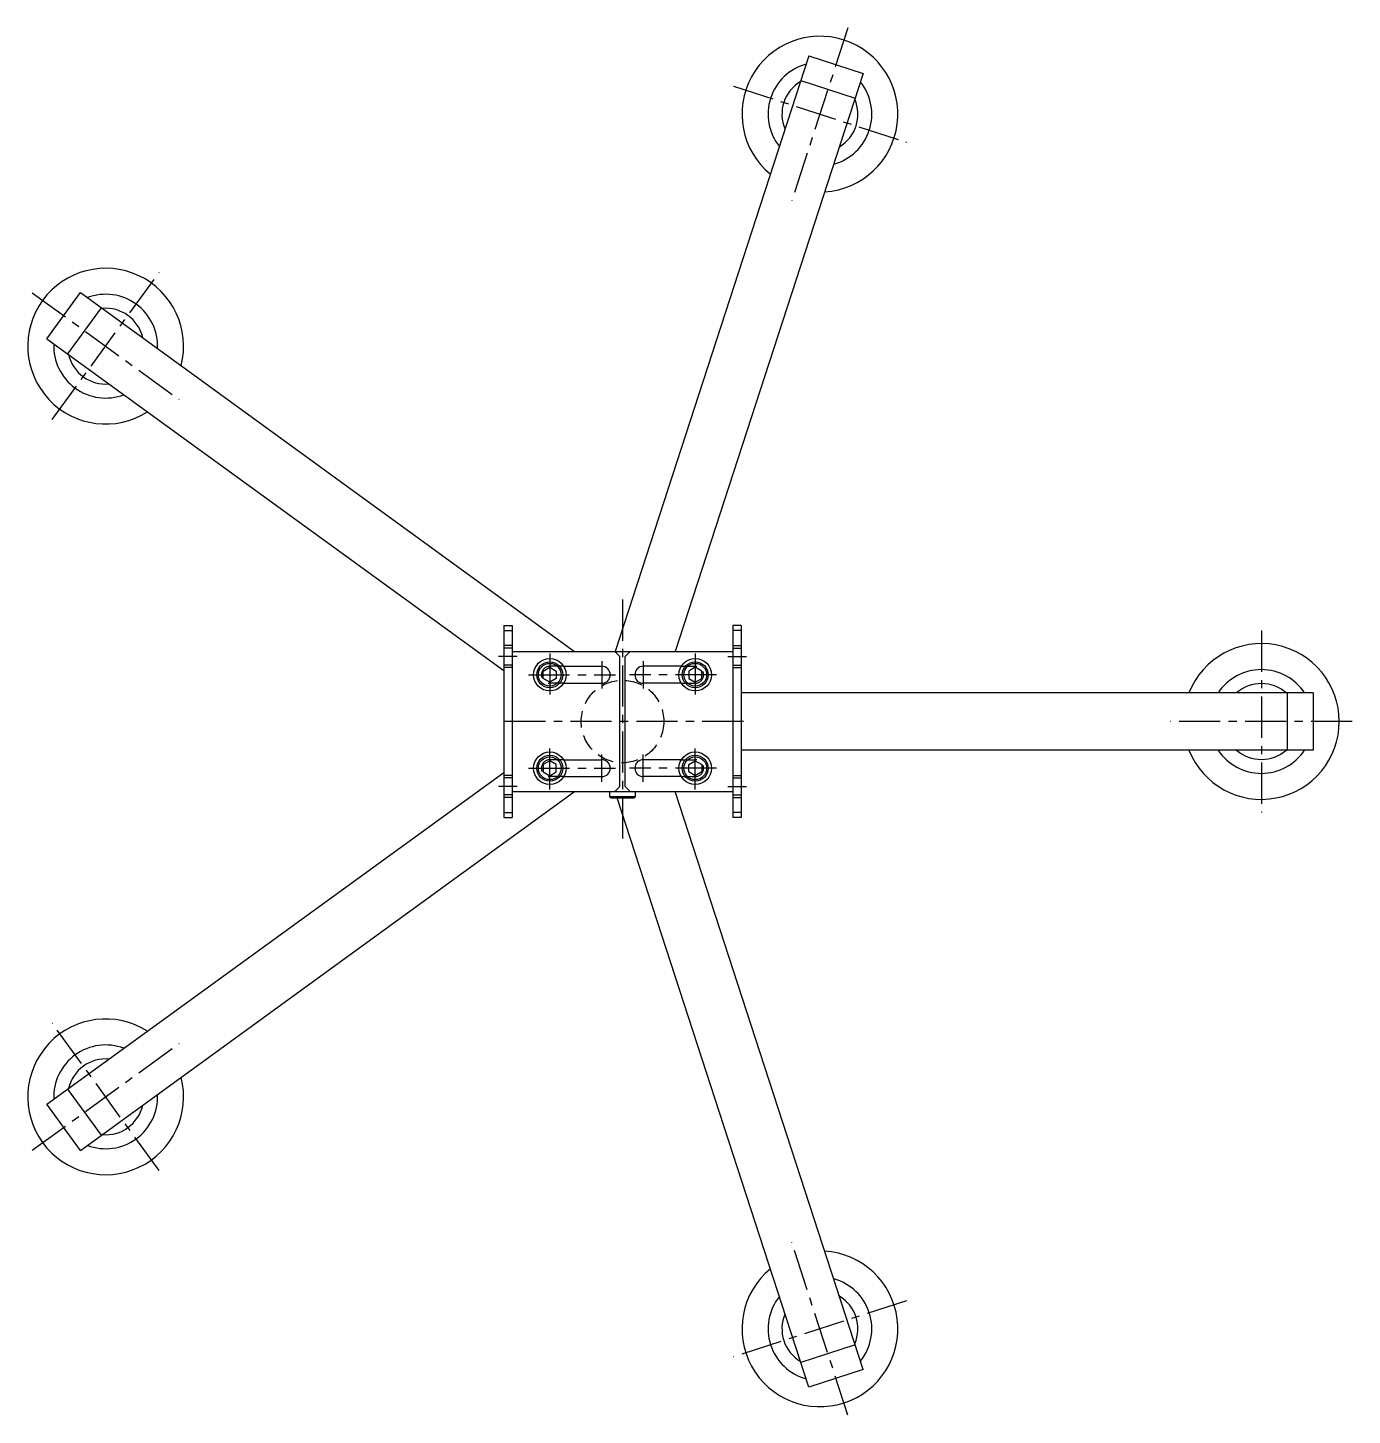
# Model space of a CAD drawing. Extents: x 0 to 1220, y -8 to 1245.
# Drawn here: x 0 to 510, y 711 to 1245 of the extents above; entities that cross this region are included whole.
import ezdxf

# ---------------------------------------------------------------- set-up
doc = ezdxf.new("R2010")
doc.units = 0
doc.header["$LTSCALE"] = 0.5
doc.linetypes.add('CENTER', pattern=[50.8, 31.75, -6.35, 6.35, -6.35])
doc.linetypes.add('DASHED', pattern=[19.05, 12.7, -6.35])
doc.layers.get('0').update_dxf_attribs({"linetype": 'CONTINUOUS'})
doc.layers.add('CENTER', color=1, linetype='CENTER')

msp = doc.modelspace()

# ---------------------------------------------------------------- linework, layer by layer
at = {"color": 7, "linetype": 'CONTINUOUS'}
for p, q in [((300.76, 1234.25), (226.22, 1004.87)), ((300.76, 1234.25), (321.68, 1227.45)), ((321.68, 1227.45), (249.36, 1004.87)), ((297.66, 1224.74), (318.59, 1217.94)), ((7.35, 1125.32), (20.29, 1143.12)), ((20.29, 1143.12), (210.57, 1004.87)), ((15.44, 1119.44), (28.38, 1137.24)), ((7.35, 1125.32), (183.32, 997.47)), ((183.32, 1014.87), (186.52, 1014.87)), ((183.32, 1014.87), (183.32, 940.87)), ((183.32, 1012.87), (186.52, 1012.87)), ((186.52, 1014.87), (186.52, 940.87)), ((274.72, 1014.87), (271.52, 1014.87)), ((271.52, 1014.87), (271.52, 940.87)), ((274.72, 1012.87), (271.52, 1012.87)), ((274.72, 1014.87), (274.72, 940.87)), ((186.52, 1007.12), (183.32, 1007.12)), ((186.52, 1006.12), (183.32, 1006.12)), ((186.52, 1004.87), (271.52, 1004.87)), ((228.02, 1002.87), (226.02, 1004.87)), ((230.02, 1002.87), (232.02, 1004.87)), ((271.52, 1007.12), (274.72, 1007.12)), ((271.52, 1006.12), (274.72, 1006.12)), ((186.52, 999.62), (183.32, 999.62)), ((228.02, 952.87), (228.02, 1002.87)), ((230.02, 952.87), (230.02, 1002.87)), ((271.52, 999.62), (274.72, 999.62)), ((186.52, 998.62), (183.32, 998.62)), ((198.52, 997.31), (201.02, 998.75)), ((198.52, 994.42), (198.52, 997.31)), ((201.02, 992.98), (198.52, 994.42)), ((201.02, 998.75), (203.52, 997.31)), ((203.52, 994.42), (201.02, 992.98)), ((203.52, 997.31), (203.52, 994.42)), ((206.36, 999.12), (221.02, 999.12)), ((251.68, 999.12), (237.02, 999.12)), ((257.02, 998.75), (254.52, 997.31)), ((254.52, 997.31), (254.52, 994.42)), ((254.52, 994.42), (257.02, 992.98)), ((259.52, 997.31), (257.02, 998.75)), ((257.02, 992.98), (259.52, 994.42)), ((259.52, 994.42), (259.52, 997.31)), ((271.52, 998.62), (274.72, 998.62)), ((206.36, 992.62), (221.02, 992.62)), ((251.68, 992.62), (237.02, 992.62)), ((495.02, 988.87), (274.72, 988.87)), ((485.02, 988.87), (485.02, 966.87)), ((495.02, 988.87), (495.02, 966.87)), ((201.02, 962.75), (198.52, 961.31)), ((203.52, 961.31), (201.02, 962.75)), ((206.36, 963.12), (221.02, 963.12)), ((251.68, 963.12), (237.02, 963.12)), ((254.52, 961.31), (257.02, 962.75)), ((257.02, 962.75), (259.52, 961.31)), ((495.02, 966.87), (274.72, 966.87)), ((7.35, 830.41), (183.32, 958.26)), ((186.52, 957.12), (183.32, 957.12)), ((198.52, 961.31), (198.52, 958.42)), ((198.52, 958.42), (201.02, 956.98)), ((201.02, 956.98), (203.52, 958.42)), ((203.52, 958.42), (203.52, 961.31)), ((254.52, 958.42), (254.52, 961.31)), ((257.02, 956.98), (254.52, 958.42)), ((259.52, 958.42), (257.02, 956.98)), ((259.52, 961.31), (259.52, 958.42)), ((271.52, 957.12), (274.72, 957.12)), ((186.52, 956.12), (183.32, 956.12)), ((206.36, 956.62), (221.02, 956.62)), ((226.02, 950.87), (228.02, 952.87)), ((232.02, 950.87), (230.02, 952.87)), ((251.68, 956.62), (237.02, 956.62)), ((271.52, 956.12), (274.72, 956.12)), ((20.29, 812.62), (210.57, 950.87)), ((186.52, 949.62), (183.32, 949.62)), ((186.52, 948.62), (183.32, 948.62)), ((186.52, 950.87), (271.52, 950.87)), ((224.02, 950.87), (224.02, 949.02)), ((224.02, 949.02), (224.62, 948.42)), ((224.02, 949.02), (234.02, 949.02)), ((224.62, 948.42), (233.42, 948.42)), ((300.76, 721.49), (227.02, 948.42)), ((233.42, 948.42), (234.02, 949.02)), ((234.02, 949.02), (234.02, 950.87)), ((321.68, 728.28), (249.36, 950.87)), ((271.52, 949.62), (274.72, 949.62)), ((271.52, 948.62), (274.72, 948.62)), ((183.32, 942.87), (186.52, 942.87)), ((183.32, 940.87), (186.52, 940.87)), ((274.72, 942.87), (271.52, 942.87)), ((274.72, 940.87), (271.52, 940.87)), ((28.38, 818.49), (15.44, 836.29)), ((20.29, 812.62), (7.35, 830.41)), ((318.59, 737.79), (297.66, 731)), ((321.68, 728.28), (300.76, 721.49))]:
    msp.add_line(p, q, dxfattribs=at)
at = {"color": 3, "linetype": 'DASHED'}
for p, q in [((206.36, 999.12), (201.02, 999.12)), ((251.68, 999.12), (257.02, 999.12)), ((206.36, 992.62), (201.02, 992.62)), ((251.68, 992.62), (257.02, 992.62)), ((206.36, 963.12), (201.02, 963.12)), ((251.68, 963.12), (257.02, 963.12)), ((206.36, 956.62), (201.02, 956.62)), ((251.68, 956.62), (257.02, 956.62))]:
    msp.add_line(p, q, dxfattribs=at)
at = {"color": 7, "linetype": 'CONTINUOUS'}
for centre, radius in [((201.02, 995.87), 6.25), ((201.02, 995.87), 5), ((201.02, 995.87), 4.4), ((257.02, 995.87), 6.25), ((257.02, 995.87), 5), ((257.02, 995.87), 4.4), ((201.02, 959.87), 6.25), ((201.02, 959.87), 5), ((201.02, 959.87), 4.4), ((257.02, 959.87), 6.25), ((257.02, 959.87), 5), ((257.02, 959.87), 4.4)]:
    msp.add_circle(centre, radius, dxfattribs=at)
at = {"color": 3, "linetype": 'DASHED'}
msp.add_circle((229.02, 977.87), 15.9, dxfattribs=at)
at = {"color": 7, "linetype": 'CONTINUOUS'}
for centre, radius, start, end in [((305.04, 1211.83), 30, 273.5102, 230.4898), ((305.04, 1211.83), 19.98, 105.4086, 218.5914), ((305.04, 1211.83), 14.62, 120.8094, 203.1906), ((305.04, 1211.83), 19.98, 285.4086, 38.5914), ((305.04, 1211.83), 14.62, 300.8094, 23.1906), ((30, 1122.46), 30, 345.5102, 302.4898), ((30, 1122.46), 19.98, 357.4086, 110.5914), ((30, 1122.46), 14.62, 12.8094, 95.1906), ((30, 1122.46), 19.98, 177.4086, 290.5914), ((30, 1122.46), 14.62, 192.8094, 275.1906), ((475.02, 977.87), 30, 201.5102, 158.4898), ((221.02, 995.87), 3.25, 270, 90), ((237.02, 995.87), 3.25, 90, 270), ((475.02, 977.87), 19.98, 33.4086, 146.5914), ((475.02, 977.87), 14.62, 48.8094, 131.1906), ((221.02, 959.87), 3.25, 270, 90), ((237.02, 959.87), 3.25, 90, 270), ((475.02, 977.87), 19.98, 213.4086, 326.5914), ((475.02, 977.87), 14.62, 228.8094, 311.1906), ((30, 833.27), 30, 57.5102, 14.4898), ((30, 833.27), 19.98, 69.4086, 182.5914), ((30, 833.27), 14.62, 84.8094, 167.1906), ((30, 833.27), 19.98, 249.4086, 2.5914), ((30, 833.27), 14.62, 264.8094, 347.1906), ((305.04, 743.91), 30, 129.5102, 86.4898), ((305.04, 743.91), 19.98, 321.4086, 74.5914), ((305.04, 743.91), 19.98, 141.4086, 254.5914), ((305.04, 743.91), 14.62, 336.8094, 59.1906), ((305.04, 743.91), 14.62, 156.8094, 239.1906)]:
    msp.add_arc(centre, radius, start, end, dxfattribs=at)
at = {"color": 3, "linetype": 'DASHED'}
for centre, start, end in [((201.02, 995.87), 90, 270), ((257.02, 995.87), 270, 90), ((201.02, 959.87), 90, 270), ((257.02, 959.87), 270, 90)]:
    msp.add_arc(centre, 3.25, start, end, dxfattribs=at)
at = {"layer": 'CENTER', "color": 1, "linetype": 'CENTER'}
for p, q in [((315.85, 1245.11), (294.22, 1178.54)), ((271.75, 1222.64), (338.32, 1201.01)), ((9.43, 1094.15), (50.57, 1150.78)), ((1.68, 1143.03), (58.32, 1101.89)), ((229.02, 1024.87), (229.02, 930.87)), ((475.02, 1012.87), (475.02, 942.87)), ((188.52, 1002.87), (181.32, 1002.87)), ((201.02, 1004.12), (201.02, 987.62)), ((221.02, 1001.12), (221.02, 990.62)), ((237.02, 1001.12), (237.02, 990.62)), ((257.02, 1004.12), (257.02, 987.62)), ((269.52, 1002.87), (276.72, 1002.87)), ((192.77, 995.87), (226.27, 995.87)), ((265.27, 995.87), (231.77, 995.87)), ((275.62, 977.87), (182.42, 977.87)), ((510.02, 977.87), (440.02, 977.87)), ((201.02, 951.62), (201.02, 968.12)), ((257.02, 951.62), (257.02, 968.12)), ((221.02, 954.62), (221.02, 965.12)), ((237.02, 954.62), (237.02, 965.12)), ((192.77, 959.87), (226.27, 959.87)), ((265.27, 959.87), (231.77, 959.87)), ((188.52, 952.87), (181.32, 952.87)), ((269.52, 952.87), (276.72, 952.87)), ((50.57, 804.96), (9.43, 861.59)), ((1.68, 812.7), (58.32, 853.84)), ((315.85, 710.62), (294.22, 777.19)), ((338.32, 754.72), (271.75, 733.09))]:
    msp.add_line(p, q, dxfattribs=at)

doc.saveas('drawing.dxf')
